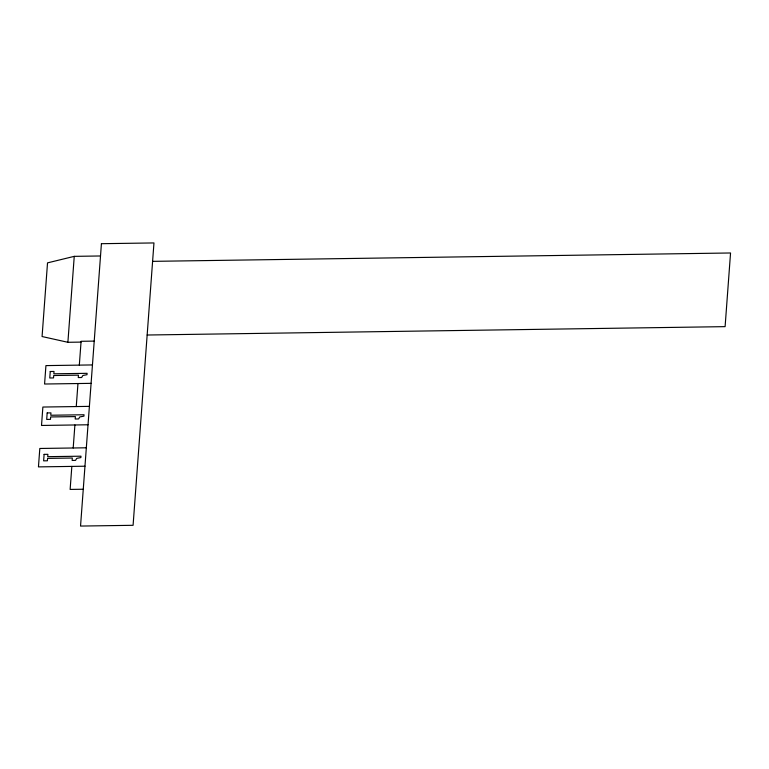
<?xml version="1.0" encoding="UTF-8"?>
<svg xmlns="http://www.w3.org/2000/svg" width="769" height="769" viewBox="0 0 769 769"><rect width="100%" height="100%" fill="white"/><g stroke="black" fill="none" stroke-linecap="round" stroke-linejoin="round"><path stroke-width="1.15" d="M81.024 342.099L67.893 342.292L74.247 256.356L100.518 255.971M71.834 466.408L70.133 489.42L83.263 489.238M73.199 447.991L74.901 424.969M76.256 406.551L77.967 383.539M79.322 365.121L81.091 341.292L94.222 341.1M74.247 256.356L47.524 262.873L42.074 336.534L67.893 342.292M152.608 261.354L730.55 252.982L725.1 326.642L147.158 335.015M92.463 364.929L45.938 365.602L44.573 384.019L91.098 383.347M89.396 406.368L42.872 407.041L41.516 425.459L88.031 424.776M86.33 447.798L39.815 448.471L38.45 466.889L84.975 466.216M44.112 454.373L43.631 460.852L47.399 460.794L47.582 458.391L72.315 458.026L72.142 460.439L75.516 460.391L76.737 458.362L80.87 457.574L80.976 456.19L47.707 456.671L47.88 454.316L44.112 454.373M47.178 412.943L46.698 419.422L50.466 419.365L50.648 416.952L75.381 416.596L75.208 419.009L78.573 418.951L79.803 416.933L83.936 416.144L84.032 414.76L50.773 415.241L50.946 412.886L47.178 412.943M50.245 371.504L49.764 377.983L53.532 377.925L53.705 375.522L78.448 375.157L78.265 377.569L81.639 377.521L82.869 375.493L86.993 374.705L87.099 373.321L53.84 373.801L54.013 371.446L50.245 371.504M101.421 243.696L80.543 526.063L133.085 525.304L153.963 242.937L101.421 243.696"/></g></svg>
